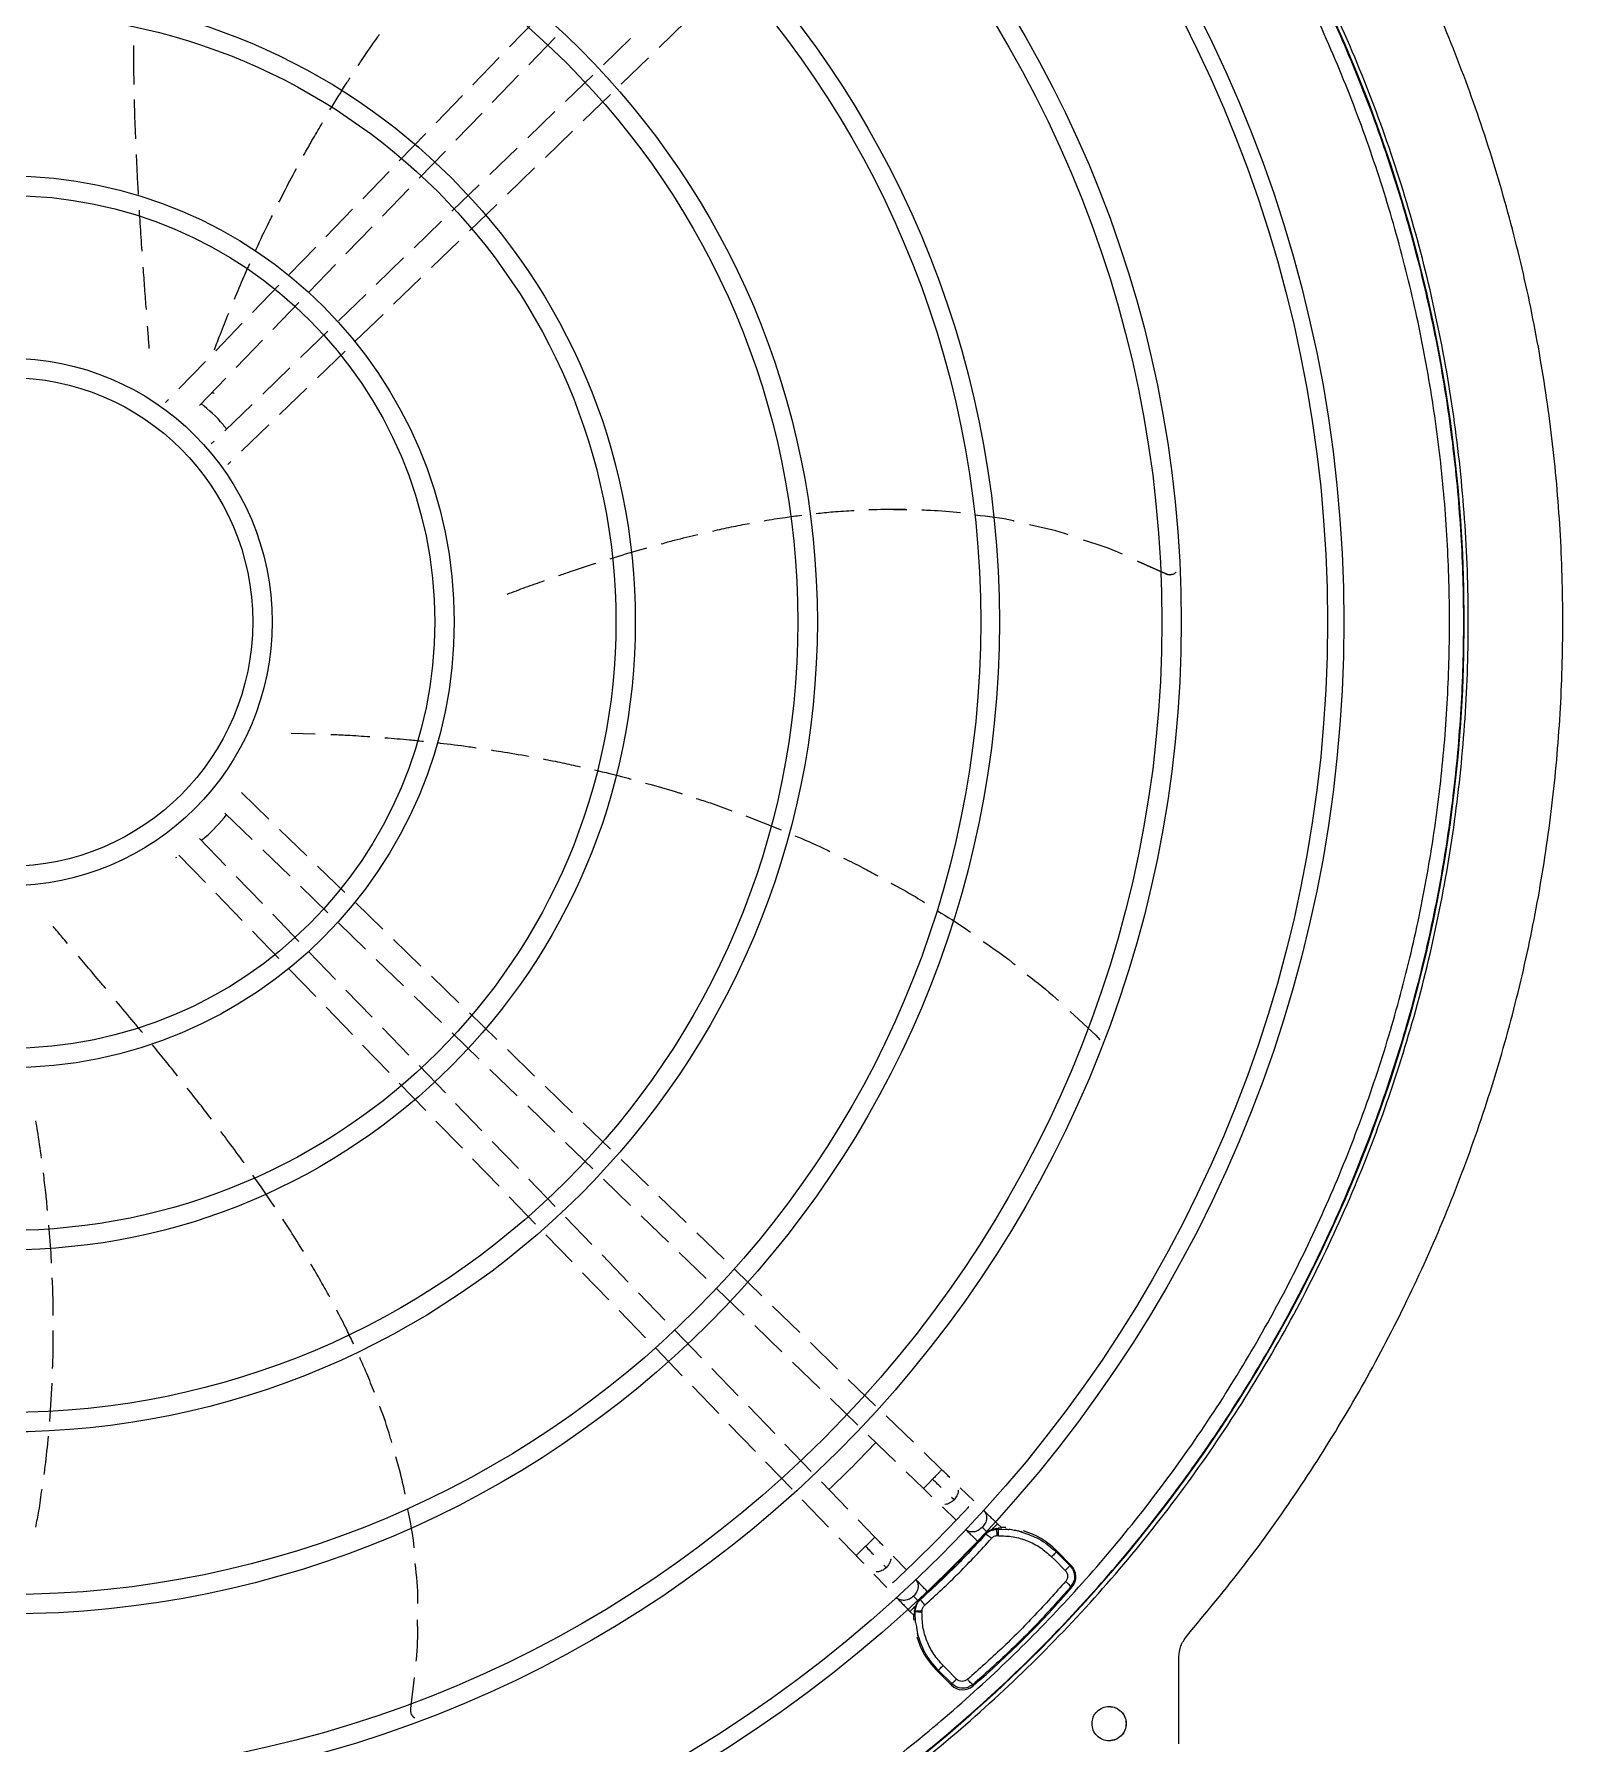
# Model space of a CAD drawing. Extents: x -24 to 296, y -58 to 147.
# Drawn here: x 57.15 to 68.59, y 28.69 to 41.48 of the extents above; entities that cross this region are included whole.
import ezdxf

# ---------------------------------------------------------------- set-up
doc = ezdxf.new("R2010")
doc.units = 0
doc.header["$MEASUREMENT"] = 0
doc.layers.get('0').update_dxf_attribs({"linetype": 'CONTINUOUS'})

msp = doc.modelspace()

# ---------------------------------------------------------------- linework, layer by layer
at = {"color": 7, "linetype": 'Continuous', "lineweight": 25}
for p, q in [((60.90254, 41.58905), (60.7056, 41.38537)), ((61.82497, 41.38064), (62.02808, 41.57703)), ((60.85107, 41.25263), (61.04847, 41.45679)), ((61.61226, 41.44879), (61.4095, 41.25275)), ((60.62896, 41.30611), (60.43166, 41.10206)), ((61.54088, 41.10596), (61.74537, 41.30368)), ((60.57749, 40.96968), (60.77453, 41.17347)), ((61.32933, 41.17523), (61.12585, 40.97848)), ((60.35402, 41.02176), (60.15701, 40.818)), ((61.25804, 40.83248), (61.46235, 41.03002)), ((60.3043, 40.68714), (60.50133, 40.89092)), ((61.04645, 40.90171), (60.84261, 40.70461)), ((60.07969, 40.73804), (59.88229, 40.53388)), ((60.97495, 40.55876), (61.17889, 40.75595)), ((60.03002, 40.40348), (60.22696, 40.60716)), ((60.76301, 40.62765), (60.55923, 40.43061)), ((59.80556, 40.45453), (59.6084, 40.25061)), ((60.69076, 40.28397), (60.89466, 40.48112)), ((59.75616, 40.12024), (59.95309, 40.32391)), ((60.48028, 40.35427), (60.2763, 40.15704)), ((59.5313, 40.17087), (59.33356, 39.96637)), ((60.40678, 40.00939), (60.611, 40.20685)), ((59.48241, 39.83712), (59.67938, 40.04083)), ((60.19779, 40.08113), (59.99348, 39.88358)), ((60.12403, 39.73599), (60.32777, 39.93299)), ((59.25672, 39.8869), (59.05943, 39.68286)), ((59.91457, 39.80728), (59.71027, 39.60974)), ((59.20913, 39.55448), (59.40562, 39.7577)), ((59.83945, 39.46083), (60.04451, 39.65911)), ((58.98195, 39.60273), (58.78463, 39.39865)), ((59.63142, 39.5335), (59.4268, 39.33566)), ((58.93521, 39.27119), (59.13183, 39.47454)), ((58.70756, 39.31894), (58.50883, 39.11341)), ((59.34842, 39.25987), (59.14372, 39.06195)), ((59.55527, 39.18605), (59.76086, 39.38484)), ((58.66084, 38.98743), (58.85844, 39.19179)), ((58.43163, 39.03357), (58.2336, 38.82876)), ((59.27116, 38.91134), (59.47657, 39.10996)), ((58.38758, 38.70482), (58.58443, 38.9084)), ((59.06452, 38.98536), (58.86128, 38.78885)), ((58.15609, 38.74859), (58.13437, 38.72613)), ((58.9868, 38.6364), (59.19164, 38.83446)), ((58.78114, 38.71136), (58.57736, 38.51432)), ((58.70192, 38.36094), (58.90645, 38.5587)), ((58.49806, 38.43765), (58.47602, 38.41634)), ((58.59904, 38.26147), (58.62202, 38.28368)), ((63.58013, 37.92455), (63.67983, 37.92378)), ((65.61172, 37.44609), (65.40469, 37.53954)), ((65.40474, 37.53865), (65.61119, 37.44609)), ((65.61119, 37.44609), (65.61172, 37.44609)), ((65.64682, 37.43682), (65.64735, 37.43682)), ((59.07244, 36.25295), (59.07264, 36.25295)), ((59.07264, 36.25295), (59.25354, 36.24817)), ((58.90654, 35.61052), (58.70102, 35.80923)), ((58.57752, 35.65483), (58.78138, 35.45772)), ((62.47424, 35.63541), (62.73921, 35.53032)), ((58.58422, 35.26112), (58.38694, 35.46516)), ((59.19186, 35.33464), (58.98686, 35.53286)), ((58.21691, 35.31819), (58.21201, 35.3254)), ((58.233, 35.34117), (58.43157, 35.1358)), ((58.86135, 35.38039), (59.06503, 35.18345)), ((58.85801, 34.97796), (58.66085, 35.18187)), ((59.47602, 35.05988), (59.27111, 35.25801)), ((58.50886, 35.05587), (58.70697, 34.85097)), ((59.14368, 35.1074), (59.34777, 34.91007)), ((59.75975, 34.78554), (59.55593, 34.98262)), ((59.13201, 34.69458), (58.9353, 34.89803)), ((59.42732, 34.83315), (59.63065, 34.63655)), ((58.78472, 34.77056), (58.98217, 34.56636)), ((60.04449, 34.51023), (59.83931, 34.70862)), ((59.40625, 34.41095), (59.20854, 34.61543)), ((59.70987, 34.55995), (59.91417, 34.36241)), ((59.05899, 34.48691), (59.25708, 34.28204)), ((60.32765, 34.23643), (60.1231, 34.43422)), ((59.67952, 34.12833), (59.48323, 34.33134)), ((59.99314, 34.28605), (60.19761, 34.08835)), ((59.33434, 34.20213), (59.53156, 33.99817)), ((60.61102, 33.96245), (60.40685, 34.15985)), ((64.90042, 34.17144), (65.09227, 33.9941)), ((59.9531, 33.84538), (59.75637, 34.04885)), ((59.60807, 33.91904), (59.80551, 33.71483)), ((60.2765, 34.01207), (60.48032, 33.81499)), ((65.09227, 33.9941), (65.12259, 33.95901)), ((60.22694, 33.56218), (60.02986, 33.766)), ((60.89452, 33.68832), (60.69043, 33.88566)), ((59.88226, 33.63546), (60.0797, 33.43126)), ((60.55966, 33.73828), (60.76343, 33.54125)), ((61.17809, 33.41414), (60.97387, 33.6116)), ((60.50064, 33.27911), (60.30354, 33.48295)), ((60.8426, 33.4647), (61.04691, 33.26716)), ((60.15648, 33.35185), (60.35386, 33.14771)), ((61.46139, 33.14022), (61.25736, 33.33749)), ((60.77425, 32.99613), (60.57733, 33.19979)), ((61.12545, 33.19122), (61.32931, 32.9941)), ((60.43059, 33.06835), (60.62813, 32.86406)), ((61.74521, 32.86578), (61.54074, 33.06349)), ((61.04827, 32.71273), (60.8513, 32.91645)), ((61.40857, 32.91747), (61.61223, 32.72054)), ((60.70465, 32.78491), (60.90194, 32.58088)), ((62.02802, 32.59233), (61.8248, 32.78883)), ((61.32272, 32.42889), (61.12492, 32.63346)), ((61.69183, 32.64358), (61.89586, 32.4463)), ((60.97865, 32.50154), (61.17608, 32.29735)), ((62.31153, 32.3182), (62.10738, 32.51559)), ((61.97536, 32.36943), (62.17841, 32.1731)), ((61.5954, 32.14688), (61.39858, 32.35043)), ((62.5949, 32.04421), (62.39093, 32.24144)), ((61.25343, 32.21736), (61.45006, 32.014)), ((62.25764, 32.09649), (62.46201, 31.89888)), ((61.86957, 31.86332), (61.67199, 32.06766)), ((61.52692, 31.9345), (61.72377, 31.73092)), ((62.87853, 31.76996), (62.67433, 31.96741)), ((62.14284, 31.58069), (61.94631, 31.78395)), ((62.54111, 31.8224), (62.74446, 31.62577)), ((61.80046, 31.6516), (61.99865, 31.44663)), ((63.16127, 31.49658), (62.95715, 31.69395)), ((62.41747, 31.29667), (62.21956, 31.50135)), ((62.82405, 31.54883), (63.02813, 31.3515)), ((57.28321, 31.39058), (57.26507, 31.10514)), ((62.07512, 31.36754), (62.27159, 31.16434)), ((63.4446, 31.22263), (63.24108, 31.41941)), ((62.6902, 31.0146), (62.49323, 31.21831)), ((63.10693, 31.2753), (63.31097, 31.07801)), ((62.34832, 31.08498), (62.54629, 30.88025)), ((63.72781, 30.94879), (63.52351, 31.14633)), ((63.39052, 31.0011), (63.59367, 30.80467)), ((62.96397, 30.73145), (62.76719, 30.93497)), ((63.94011, 30.74352), (63.80726, 30.87197)), ((62.62238, 30.80155), (62.81984, 30.59733)), ((63.67309, 30.72788), (63.80323, 30.60204)), ((63.2381, 30.44795), (63.04045, 30.65236)), ((64.17975, 30.51109), (64.07868, 30.60923)), ((62.89629, 30.51827), (63.09301, 30.31481)), ((63.94451, 30.46513), (64.04687, 30.36574)), ((63.44016, 30.23897), (63.31444, 30.36899)), ((64.3889, 30.30841), (64.35721, 30.33905)), ((63.17006, 30.23512), (63.29864, 30.10214)), ((64.28049, 30.27652), (64.26757, 30.26418)), ((64.26757, 30.26418), (64.26795, 30.26011)), ((64.35167, 30.30499), (64.31741, 30.29768)), ((64.31849, 30.29165), (64.35217, 30.29954)), ((64.35167, 30.30499), (64.36089, 30.30568)), ((64.35217, 30.29954), (64.35167, 30.30499)), ((64.36144, 30.29984), (64.35217, 30.29954)), ((64.36329, 30.24964), (64.35385, 30.24934)), ((64.36089, 30.30568), (64.36144, 30.29984)), ((64.36144, 30.29984), (64.44173, 30.29695)), ((63.6757, 29.99458), (63.57714, 30.09696)), ((64.76197, 30.09185), (64.78206, 30.07176)), ((64.78206, 30.07176), (64.86375, 29.99015)), ((64.79779, 30.12719), (64.79705, 30.13903)), ((64.79705, 30.13903), (64.90864, 30.02744)), ((64.89804, 30.02701), (64.79779, 30.12719)), ((63.43235, 29.96353), (63.53035, 29.86173)), ((64.90864, 30.02744), (64.89804, 30.02701)), ((64.91476, 29.86711), (64.90382, 29.86658)), ((63.7019, 29.68382), (63.73262, 29.65205)), ((63.73544, 29.68024), (63.73615, 29.68947)), ((63.74154, 29.67993), (63.73544, 29.68024)), ((63.7435, 29.72378), (63.73615, 29.68947)), ((63.73615, 29.68947), (63.74184, 29.68922)), ((63.74184, 29.68922), (63.74154, 29.67993)), ((63.74442, 29.59964), (63.74154, 29.67993)), ((63.74184, 29.68922), (63.74871, 29.71842)), ((63.76468, 29.76071), (63.77703, 29.77363)), ((63.78127, 29.77344), (63.77703, 29.77363)), ((63.79216, 29.68765), (63.79185, 29.67821)), ((65.71363, 28.6935), (65.71363, 29.34311)), ((59.96931, 28.95708), (59.99498, 29.18943)), ((63.90183, 29.24381), (63.91419, 29.24359)), ((64.01342, 29.13222), (63.90183, 29.24381)), ((64.01436, 29.14334), (63.91419, 29.24359)), ((63.96975, 29.25944), (63.94965, 29.27953)), ((64.05135, 29.17775), (63.96975, 29.25944)), ((64.01342, 29.13222), (64.01436, 29.14334)), ((64.17375, 29.1261), (64.17481, 29.13757)), ((59.96878, 28.95708), (59.96931, 28.95708))]:
    msp.add_line(p, q, dxfattribs=at)
at = {"color": 8, "linetype": 'Continuous', "lineweight": 25}
for p, q in [((64.03176, 30.51795), (64.01277, 30.53638)), ((64.51971, 30.28347), (64.54544, 30.27344)), ((64.91941, 29.89413), (64.90382, 29.86658)), ((64.17481, 29.13757), (64.14582, 29.12116))]:
    msp.add_line(p, q, dxfattribs=at)
at = {"color": 8, "linetype": 'Continuous', "lineweight": 25, "flags": 128}
msp.add_lwpolyline([(63.87187, 30.6728), (63.84567, 30.64572), (63.82342, 30.62277), (63.80852, 30.60743), (63.80323, 30.60204), (63.80323, 30.60204)], dxfattribs=at)
for centre, radius in [((56.9509, 37.08527), 9.99706), ((56.9509, 37.08465), 9.87436), ((56.9509, 37.08527), 8.78089), ((56.9509, 37.08465), 8.63615), ((56.9509, 37.08465), 7.41998), ((56.95709, 37.08475), 7.27453), ((56.9509, 37.08465), 6.05846), ((56.9509, 37.08465), 5.9131), ((56.9509, 37.08465), 4.69694), ((56.9509, 37.08465), 4.55158), ((56.95709, 37.08465), 3.33542), ((56.95709, 37.08475), 3.18997), ((56.95709, 37.08465), 1.9739), ((56.95709, 37.08475), 1.82845)]:
    msp.add_circle(centre, radius)
at = {"color": 7, "linetype": 'Continuous', "lineweight": 25}
for centre, radius, start, end in [((56.95601, 37.08465), 10.89215, 277.952419, 82.047581), ((56.95275, 37.08268), 8.93423, 313.437539, 316.623841), ((56.95625, 37.0855), 9.76894, 313.118297, 316.88199), ((59.6987, 34.34213), 6.11841, 312.506864, 317.495239), ((59.69857, 34.34228), 6.87283, 310.627711, 319.372428)]:
    msp.add_arc(centre, radius, start, end, dxfattribs=at)
at = {"color": 8, "linetype": 'Continuous', "lineweight": 25}
for centre, radius, start, end in [((59.68733, 34.79244), 6.45294, 315.849598, 316.359274), ((52.38087, 41.57121), 15.83438, 313.946005, 314.301587), ((55.95627, 37.79016), 10.63091, 313.68259, 314.213901)]:
    msp.add_arc(centre, radius, start, end, dxfattribs=at)
at = {"color": 7, "linetype": 'Continuous', "lineweight": 25}
for centre, major_axis, ratio, start_param, end_param in [((64.37974, 29.72066), (-0.01094, 0.5912), 0.99873356, 6.19922493, 6.25533158), ((64.37974, 29.72066), (-0.01094, 0.5912), 0.99873356, 5.47991309, 5.97123283), ((64.82498, 29.94396), (0.11816, 0.00449), 0.99887071, 5.53666029, 7.03005136), ((64.3202, 29.66112), (0.5912, -0.01099), 0.99873837, 3.16909386, 3.23078), ((64.3202, 29.66112), (0.5912, -0.01099), 0.99873837, 3.44852138, 3.94495007), ((64.0969, 29.21588), (0.00447, 0.11816), 0.99886585, 2.39455207, 3.88794044)]:
    msp.add_ellipse(centre, major_axis=major_axis, ratio=ratio, start_param=start_param, end_param=end_param, dxfattribs=at)
for points, knots in [([(49.12561, 29.67323), (49.26814, 29.5275), (49.55529, 29.23391), (50.02014, 28.82273), (50.51272, 28.4322), (51.03399, 28.06741), (51.58201, 27.73023), (52.15474, 27.42362), (52.74954, 27.1501), (53.36303, 26.91205), (53.9922, 26.71121), (54.63372, 26.549), (55.28398, 26.42645), (55.93927, 26.34414), (56.59598, 26.30218), (57.25067, 26.30026), (57.89923, 26.33765), (58.53823, 26.41313), (59.16451, 26.52507), (59.77584, 26.67179), (60.36975, 26.85127), (60.94704, 27.06239), (61.51144, 27.30589), (62.06615, 27.58379), (62.611, 27.89745), (63.14281, 28.24666), (63.65879, 28.63109), (64.15553, 29.04975), (64.62969, 29.50117), (65.0778, 29.98307), (65.49715, 30.4933), (65.88518, 31.0293), (66.2396, 31.58809), (66.55849, 32.16644), (66.84043, 32.76104), (67.08441, 33.36857), (67.2896, 33.98495), (67.45587, 34.60654), (67.58356, 35.2298), (67.67341, 35.85204), (67.72638, 36.47021), (67.74381, 37.08465), (67.72638, 37.69909), (67.67341, 38.31725), (67.58356, 38.93949), (67.45588, 39.56275), (67.2896, 40.18435), (67.08441, 40.80073), (66.84043, 41.40825), (66.5585, 42.00285), (66.2396, 42.58121), (65.88518, 43.14), (65.49715, 43.67599), (65.07781, 44.18622), (64.6297, 44.66812), (64.15554, 45.11955), (63.6588, 45.53821), (63.14282, 45.92265), (62.61101, 46.27184), (62.06617, 46.58551), (61.51145, 46.86342), (60.94705, 47.10692), (60.36976, 47.31803), (59.77585, 47.49751), (59.16453, 47.64423), (58.53824, 47.75618), (57.89923, 47.83165), (57.25068, 47.86905), (56.596, 47.86713), (55.93929, 47.82517), (55.28399, 47.74286), (54.63373, 47.62031), (53.99221, 47.4581), (53.36305, 47.25726), (52.74956, 47.01922), (52.15475, 46.74569), (51.58202, 46.43908), (51.034, 46.1019), (50.51273, 45.73712), (50.02015, 45.34658), (49.55529, 44.93541), (49.26814, 44.64181), (49.12561, 44.49608)], [0, 0, 0, 0, 0.01189592, 0.02396584, 0.03619649, 0.04857359, 0.06108194, 0.07373471, 0.0864717, 0.09927432, 0.11212355, 0.12500004, 0.13787625, 0.15072533, 0.16352795, 0.17626509, 0.18891813, 0.20142621, 0.21380317, 0.22603385, 0.23810393, 0.25000004, 0.2618959, 0.27396585, 0.28619652, 0.29857361, 0.31108196, 0.32373474, 0.33647171, 0.34927432, 0.36212355, 0.37500004, 0.38787624, 0.40072531, 0.41352793, 0.42626506, 0.4389181, 0.45142619, 0.46380314, 0.47603381, 0.48810388, 0.50000001, 0.51189586, 0.52396581, 0.53619649, 0.54857357, 0.56108191, 0.57373469, 0.58647168, 0.59927428, 0.6121235, 0.62499999, 0.63787621, 0.65072529, 0.66352791, 0.67626502, 0.68891805, 0.70142614, 0.71380312, 0.72603376, 0.73810387, 0.74999998, 0.76189582, 0.77396578, 0.78619645, 0.79857355, 0.81108188, 0.82373468, 0.83647168, 0.84927427, 0.86212351, 0.87499998, 0.88787621, 0.90072531, 0.91352792, 0.92626504, 0.93891808, 0.95142617, 0.96380314, 0.97603381, 0.98810396, 1, 1, 1, 1]), ([(58.43459, 26.29726), (58.64902, 26.33043), (59.07787, 26.39676), (59.71216, 26.54477), (60.33698, 26.72766), (60.94963, 26.94829), (61.54804, 27.20492), (62.13004, 27.49689), (62.69356, 27.8231), (63.23658, 28.18239), (63.75717, 28.57348), (64.25347, 28.99497), (64.72371, 29.44536), (65.1662, 29.92303), (65.57936, 30.42629), (65.96172, 30.95332), (66.31191, 31.50226), (66.62869, 32.07114), (66.91091, 32.65793), (67.15758, 33.26052), (67.36781, 33.87678), (67.54085, 34.50449), (67.67608, 35.14143), (67.77302, 35.7853), (67.83133, 36.43381), (67.85078, 37.08465), (67.83132, 37.73549), (67.77302, 38.384), (67.67608, 39.02787), (67.54085, 39.6648), (67.36781, 40.29252), (67.15759, 40.90878), (66.91092, 41.51137), (66.62869, 42.09816), (66.31192, 42.66704), (65.96173, 43.21598), (65.57937, 43.74301), (65.1662, 44.24627), (64.72372, 44.72394), (64.25348, 45.17433), (63.75718, 45.59582), (63.23659, 45.98691), (62.69357, 46.3462), (62.13005, 46.67241), (61.54805, 46.96439), (60.94964, 47.22102), (60.33699, 47.44164), (59.71217, 47.62453), (59.07788, 47.77254), (58.64903, 47.83888), (58.4346, 47.87205)], [0, 0, 0, 0, 0.02083334, 0.04166665, 0.06250003, 0.08333335, 0.10416665, 0.125, 0.1458333, 0.16666668, 0.18749997, 0.20833336, 0.22916668, 0.25000001, 0.27083332, 0.29166664, 0.31250001, 0.33333334, 0.35416664, 0.37499996, 0.39583334, 0.41666666, 0.43749998, 0.4583333, 0.47916665, 0.5, 0.5208333, 0.54166664, 0.5625, 0.58333332, 0.60416664, 0.62499998, 0.64583333, 0.66666665, 0.68749999, 0.70833331, 0.72916664, 0.74999997, 0.77083333, 0.79166666, 0.81249999, 0.83333331, 0.85416669, 0.875, 0.89583335, 0.91666666, 0.9375, 0.95833334, 0.97916668, 1, 1, 1, 1]), ([(58.6898, 26.29725), (58.94266, 26.3433), (59.44838, 26.43539), (60.19221, 26.64089), (60.92055, 26.8945), (61.62897, 27.19985), (62.31416, 27.5541), (62.97266, 27.95585), (63.6012, 28.40299), (64.19666, 28.89335), (64.75607, 29.42445), (65.27665, 29.99367), (65.75581, 30.59817), (66.19117, 31.23494), (66.58055, 31.90082), (66.92202, 32.59249), (67.21388, 33.30652), (67.45469, 34.03934), (67.64324, 34.78731), (67.77858, 35.54672), (67.86007, 36.31377), (67.88727, 37.08466), (67.86006, 37.85556), (67.77858, 38.62261), (67.64323, 39.38201), (67.45468, 40.12999), (67.21388, 40.86281), (66.92201, 41.57683), (66.58054, 42.2685), (66.19115, 42.93438), (65.7558, 43.57116), (65.27664, 44.17565), (64.75606, 44.74487), (64.19665, 45.27598), (63.60119, 45.76632), (62.97264, 46.21347), (62.31414, 46.61522), (61.62895, 46.96947), (60.92053, 47.27481), (60.19219, 47.52842), (59.44836, 47.73393), (58.94264, 47.82601), (58.68978, 47.87206)], [0, 0, 0, 0, 0.02500002, 0.05000002, 0.07500002, 0.10000003, 0.12499999, 0.15000004, 0.17499999, 0.20000003, 0.22500003, 0.25, 0.27500001, 0.30000002, 0.325, 0.35000002, 0.375, 0.4, 0.42500002, 0.45000001, 0.47500003, 0.50000003, 0.52499999, 0.55000001, 0.57500001, 0.6, 0.62500003, 0.65, 0.67500002, 0.70000003, 0.72500002, 0.75000002, 0.77499999, 0.80000001, 0.825, 0.85000003, 0.87500003, 0.89999998, 0.92500001, 0.95, 0.975, 1, 1, 1, 1]), ([(65.77077, 29.49715), (65.91754, 29.67376), (66.21107, 30.02697), (66.61064, 30.58866), (66.97858, 31.17119), (67.31079, 31.77496), (67.60685, 32.3972), (67.86554, 33.0359), (68.08599, 33.68878), (68.26741, 34.35357), (68.40919, 35.02792), (68.51081, 35.70948), (68.57193, 36.39586), (68.59233, 37.08465), (68.57193, 37.77345), (68.51081, 38.45983), (68.40919, 39.14139), (68.26741, 39.81574), (68.08599, 40.48053), (67.86554, 41.13341), (67.60685, 41.77211), (67.31079, 42.39435), (66.97858, 42.99812), (66.61064, 43.58065), (66.21107, 44.14233), (65.91754, 44.49555), (65.77077, 44.67216)], [0, 0, 0, 0, 0.04166672, 0.08333338, 0.12500007, 0.16666672, 0.20833335, 0.25000008, 0.29166671, 0.33333336, 0.37500001, 0.41666672, 0.45833338, 0.50000004, 0.54166669, 0.58333335, 0.62499999, 0.66666668, 0.70833333, 0.74999999, 0.79166669, 0.83333335, 0.87499997, 0.91666669, 0.95833332, 1, 1, 1, 1]), ([(59.575, 41.2464), (59.58297, 41.25859), (59.63017, 41.33077), (59.68358, 41.40902), (59.73068, 41.47375), (59.73539, 41.48021)], [0, 0, 0, 0, 0.15458064, 0.9155957, 1, 1, 1, 1]), ([(57.89375, 41.39609), (57.89374, 41.39599), (57.89301, 41.33195), (57.89394, 41.23496), (57.8958, 41.13811), (57.89644, 41.10517)], [0, 0, 0, 0, 0.00104442, 0.66025061, 1, 1, 1, 1]), ([(59.36375, 40.91388), (59.40498, 40.98164), (59.45388, 41.06198), (59.50617, 41.14144), (59.51435, 41.15388)], [0, 0, 0, 0, 0.84343876, 1, 1, 1, 1]), ([(57.89861, 40.99112), (57.89987, 40.94394), (57.90246, 40.84598), (57.90648, 40.74808), (57.90856, 40.69732)], [0, 0, 0, 0, 0.48157207, 1, 1, 1, 1]), ([(59.16658, 40.57254), (59.19016, 40.61546), (59.23525, 40.69756), (59.28464, 40.78046), (59.30822, 40.82003)], [0, 0, 0, 0, 0.52277898, 1, 1, 1, 1]), ([(57.91359, 40.58081), (57.91583, 40.53223), (57.92042, 40.4326), (57.92622, 40.33304), (57.92919, 40.28201)], [0, 0, 0, 0, 0.48754648, 1, 1, 1, 1]), ([(58.98202, 40.22333), (58.99346, 40.24641), (59.03445, 40.32919), (59.0803, 40.41437), (59.11335, 40.4758)], [0, 0, 0, 0, 0.27889732, 1, 1, 1, 1]), ([(57.93617, 40.1637), (57.93817, 40.13107), (57.9444, 40.02933), (57.95138, 39.92762), (57.95611, 39.85853)], [0, 0, 0, 0, 0.32073884, 1, 1, 1, 1]), ([(58.80937, 39.86577), (58.8113, 39.87009), (58.84198, 39.93864), (58.8827, 40.02479), (58.92452, 40.10825), (58.93259, 40.12434)], [0, 0, 0, 0, 0.0515203, 0.81709371, 1, 1, 1, 1]), ([(57.96467, 39.73706), (57.96654, 39.71051), (57.97215, 39.63107), (57.9799, 39.52629), (57.98576, 39.44804), (57.98765, 39.42269)], [0, 0, 0, 0, 0.25338042, 0.75820199, 1, 1, 1, 1]), ([(58.64924, 39.4988), (58.67272, 39.55543), (58.7088, 39.64245), (58.74971, 39.73292), (58.764, 39.76451)], [0, 0, 0, 0, 0.65078455, 1, 1, 1, 1]), ([(58.49971, 39.12054), (58.51421, 39.15953), (58.54735, 39.24864), (58.58497, 39.34152), (58.60612, 39.39377)], [0, 0, 0, 0, 0.43754448, 1, 1, 1, 1]), ([(57.99716, 39.2962), (57.99871, 39.27558), (58.00291, 39.21986), (58.00713, 39.16418), (58.00978, 39.1291)], [0, 0, 0, 0, 0.37004927, 1, 1, 1, 1]), ([(58.49654, 38.79398), (58.49576, 38.79444), (58.49364, 38.7957), (58.48846, 38.79747), (58.48295, 38.79875), (58.47867, 38.79826), (58.47785, 38.79817)], [0, 0, 0, 0, 0.15949577, 0.43227039, 0.89123346, 1, 1, 1, 1]), ([(58.59096, 38.52748), (58.58215, 38.5387), (58.52654, 38.60948), (58.45792, 38.66833), (58.40018, 38.71785)], [0, 0, 0, 0, 0.15857925, 1, 1, 1, 1]), ([(62.89224, 37.88072), (62.85082, 37.87557), (62.75673, 37.86388), (62.66326, 37.84798), (62.61094, 37.83908)], [0, 0, 0, 0, 0.44029486, 1, 1, 1, 1]), ([(63.28381, 37.91587), (63.23138, 37.9132), (63.13693, 37.9084), (63.04292, 37.89811), (63.00109, 37.89353)], [0, 0, 0, 0, 0.55514403, 1, 1, 1, 1]), ([(63.67978, 37.92416), (63.66423, 37.92475), (63.56913, 37.92834), (63.47386, 37.92517), (63.39418, 37.92252)], [0, 0, 0, 0, 0.16353052, 1, 1, 1, 1]), ([(64.07906, 37.9), (64.00587, 37.90738), (63.91014, 37.91703), (63.81387, 37.91974), (63.79121, 37.92038)], [0, 0, 0, 0, 0.76457621, 1, 1, 1, 1]), ([(64.48208, 37.83847), (64.48018, 37.83894), (64.38534, 37.86241), (64.28763, 37.87293), (64.19187, 37.88324)], [0, 0, 0, 0, 0.02001675, 1, 1, 1, 1]), ([(62.11622, 37.73745), (62.05703, 37.72325), (61.96464, 37.70108), (61.8731, 37.67573), (61.8402, 37.66662)], [0, 0, 0, 0, 0.6406631, 1, 1, 1, 1]), ([(62.50243, 37.81956), (62.45568, 37.81094), (62.36279, 37.7938), (62.27071, 37.77281), (62.22497, 37.76239)], [0, 0, 0, 0, 0.50332845, 1, 1, 1, 1]), ([(64.88645, 37.736), (64.87723, 37.73924), (64.78288, 37.77245), (64.68428, 37.79248), (64.59532, 37.81055)], [0, 0, 0, 0, 0.09773289, 1, 1, 1, 1]), ([(61.73198, 37.63713), (61.66118, 37.61676), (61.56914, 37.59029), (61.47785, 37.56142), (61.4568, 37.55476)], [0, 0, 0, 0, 0.76934196, 1, 1, 1, 1]), ([(65.29155, 37.5906), (65.27602, 37.59775), (65.18268, 37.64074), (65.0838, 37.67095), (65.00137, 37.69614)], [0, 0, 0, 0, 0.1663641, 1, 1, 1, 1]), ([(61.3488, 37.52084), (61.34623, 37.52003), (61.28267, 37.50008), (61.19048, 37.46934), (61.10122, 37.43842), (61.07236, 37.42842)], [0, 0, 0, 0, 0.02765901, 0.6855714, 1, 1, 1, 1]), ([(60.96541, 37.3915), (60.91838, 37.37484), (60.82537, 37.34188), (60.73285, 37.30759), (60.6871, 37.29063)], [0, 0, 0, 0, 0.50556187, 1, 1, 1, 1]), ([(65.63738, 37.43759), (65.63722, 37.43758), (65.62798, 37.4372), (65.61952, 37.44168), (65.61119, 37.44609)], [0, 0, 0, 0, 0.01676163, 1, 1, 1, 1]), ([(65.69252, 37.45655), (65.68986, 37.45381), (65.68145, 37.44514), (65.66207, 37.43709), (65.63603, 37.43585), (65.62013, 37.44255), (65.61172, 37.44609)], [0, 0, 0, 0, 0.13036355, 0.41167111, 0.68901902, 1, 1, 1, 1]), ([(59.3691, 36.24344), (59.41027, 36.24179), (59.50538, 36.23798), (59.60544, 36.23107), (59.66219, 36.22715)], [0, 0, 0, 0, 0.43287459, 1, 1, 1, 1]), ([(59.77512, 36.21878), (59.836, 36.21407), (59.92981, 36.20681), (60.02836, 36.196), (60.06297, 36.1922)], [0, 0, 0, 0, 0.64892692, 1, 1, 1, 1]), ([(60.17456, 36.18037), (60.17878, 36.17993), (60.25304, 36.17208), (60.34751, 36.1601), (60.44026, 36.14614), (60.45845, 36.1434)], [0, 0, 0, 0, 0.04619717, 0.81291294, 1, 1, 1, 1]), ([(60.56841, 36.12702), (60.59339, 36.12338), (60.68504, 36.11003), (60.78048, 36.09278), (60.84991, 36.08024)], [0, 0, 0, 0, 0.27254447, 1, 1, 1, 1]), ([(60.9572, 36.05977), (61.005, 36.05071), (61.09658, 36.03335), (61.19024, 36.01215), (61.23502, 36.00201)], [0, 0, 0, 0, 0.52187415, 1, 1, 1, 1]), ([(61.3426, 35.97798), (61.41958, 35.95979), (61.51113, 35.93815), (61.60289, 35.91298), (61.61749, 35.90897)], [0, 0, 0, 0, 0.84086718, 1, 1, 1, 1]), ([(61.72424, 35.87991), (61.73805, 35.87617), (61.82106, 35.85367), (61.91231, 35.82696), (61.98896, 35.80198), (61.9971, 35.79933)], [0, 0, 0, 0, 0.15146226, 0.90989289, 1, 1, 1, 1]), ([(62.10189, 35.76531), (62.13778, 35.7539), (62.22779, 35.72526), (62.31643, 35.69266), (62.36973, 35.67306)], [0, 0, 0, 0, 0.39868758, 1, 1, 1, 1]), ([(58.40085, 35.45077), (58.41044, 35.45832), (58.48112, 35.51402), (58.53987, 35.58274), (58.59066, 35.64213)], [0, 0, 0, 0, 0.13564383, 1, 1, 1, 1]), ([(62.84139, 35.48598), (62.91081, 35.45667), (62.99907, 35.41941), (63.08471, 35.37692), (63.103, 35.36785)], [0, 0, 0, 0, 0.78644981, 1, 1, 1, 1]), ([(63.20425, 35.31817), (63.25343, 35.29489), (63.34065, 35.25362), (63.42431, 35.20596), (63.4608, 35.18517)], [0, 0, 0, 0, 0.56385914, 1, 1, 1, 1]), ([(63.55989, 35.13015), (63.6224, 35.0972), (63.70816, 35.05199), (63.78929, 34.99946), (63.81129, 34.98522)], [0, 0, 0, 0, 0.72879103, 1, 1, 1, 1]), ([(63.90769, 34.92391), (63.97997, 34.88049), (64.06452, 34.8297), (64.14384, 34.77177), (64.15536, 34.76336)], [0, 0, 0, 0, 0.854826, 1, 1, 1, 1]), ([(57.40066, 34.68039), (57.38752, 34.69587), (57.35161, 34.73819), (57.31571, 34.78047), (57.29294, 34.80729)], [0, 0, 0, 0, 0.36580278, 1, 1, 1, 1]), ([(64.24911, 34.69551), (64.32324, 34.64484), (64.40516, 34.58886), (64.48132, 34.5261), (64.48856, 34.52014)], [0, 0, 0, 0, 0.9049803, 1, 1, 1, 1]), ([(57.6862, 34.3426), (57.66927, 34.36276), (57.61823, 34.42352), (57.55016, 34.50402), (57.49901, 34.56437), (57.48217, 34.58425)], [0, 0, 0, 0, 0.24980516, 0.75291187, 1, 1, 1, 1]), ([(64.57931, 34.44577), (64.65245, 34.38909), (64.73239, 34.32713), (64.80601, 34.25873), (64.81227, 34.25291)], [0, 0, 0, 0, 0.91495243, 1, 1, 1, 1]), ([(57.96124, 34.01264), (57.9402, 34.03816), (57.87509, 34.11716), (57.80939, 34.19569), (57.76492, 34.24886)], [0, 0, 0, 0, 0.32305188, 1, 1, 1, 1]), ([(58.22436, 33.68869), (58.19384, 33.72688), (58.13154, 33.80485), (58.06831, 33.88205), (58.03605, 33.92144)], [0, 0, 0, 0, 0.48985766, 1, 1, 1, 1]), ([(58.47804, 33.36491), (58.44899, 33.40276), (58.38899, 33.48092), (58.32787, 33.55821), (58.29634, 33.59807)], [0, 0, 0, 0, 0.48416948, 1, 1, 1, 1]), ([(57.16095, 33.35428), (57.16532, 33.3289), (57.18093, 33.23822), (57.19401, 33.14275), (57.20343, 33.074)], [0, 0, 0, 0, 0.27992058, 1, 1, 1, 1]), ([(58.72047, 33.03929), (58.71992, 33.04006), (58.68232, 33.09295), (58.62454, 33.17112), (58.56649, 33.24787), (58.547, 33.27364)], [0, 0, 0, 0, 0.00977442, 0.66748489, 1, 1, 1, 1]), ([(57.21746, 32.96396), (57.22371, 32.91525), (57.23554, 32.82292), (57.24435, 32.72741), (57.24851, 32.6823)], [0, 0, 0, 0, 0.5276329, 1, 1, 1, 1]), ([(58.95008, 32.71002), (58.90961, 32.76989), (58.8558, 32.84952), (58.79993, 32.92769), (58.78607, 32.94708)], [0, 0, 0, 0, 0.75189874, 1, 1, 1, 1]), ([(59.16456, 32.37537), (59.13343, 32.42616), (59.08359, 32.50748), (59.03098, 32.58701), (59.01124, 32.61687)], [0, 0, 0, 0, 0.62458899, 1, 1, 1, 1]), ([(57.25899, 32.5725), (57.26554, 32.49316), (57.27332, 32.39903), (57.27777, 32.3036), (57.27847, 32.28862)], [0, 0, 0, 0, 0.8430023, 1, 1, 1, 1]), ([(59.36222, 32.03341), (59.34016, 32.0741), (59.29495, 32.15751), (59.2463, 32.23896), (59.22138, 32.28068)], [0, 0, 0, 0, 0.48783985, 1, 1, 1, 1]), ([(57.28378, 32.17915), (57.28452, 32.16438), (57.28881, 32.07802), (57.29162, 31.9834), (57.29157, 31.90365), (57.29156, 31.89597)], [0, 0, 0, 0, 0.15715941, 0.91876163, 1, 1, 1, 1]), ([(59.54012, 31.68357), (59.52325, 31.7196), (59.48318, 31.80517), (59.4393, 31.88885), (59.4139, 31.9373)], [0, 0, 0, 0, 0.42108076, 1, 1, 1, 1]), ([(57.29159, 31.78476), (57.29183, 31.74657), (57.29243, 31.65191), (57.28881, 31.55731), (57.28665, 31.50086)], [0, 0, 0, 0, 0.40333981, 1, 1, 1, 1]), ([(59.69577, 31.31999), (59.67745, 31.36793), (59.64347, 31.45679), (59.60438, 31.54353), (59.58637, 31.58347)], [0, 0, 0, 0, 0.53950514, 1, 1, 1, 1]), ([(59.82628, 30.9462), (59.82234, 30.95998), (59.79629, 31.05131), (59.76592, 31.14223), (59.73604, 31.21789), (59.73582, 31.21845)], [0, 0, 0, 0, 0.14993325, 0.99363261, 1, 1, 1, 1]), ([(57.25455, 30.99488), (57.24809, 30.91933), (57.23991, 30.82366), (57.22593, 30.72885), (57.22299, 30.70891)], [0, 0, 0, 0, 0.78959581, 1, 1, 1, 1]), ([(59.92653, 30.56025), (59.91126, 30.63052), (59.89091, 30.7242), (59.86381, 30.81627), (59.85704, 30.83928)], [0, 0, 0, 0, 0.75002041, 1, 1, 1, 1]), ([(63.99995, 30.68561), (63.99925, 30.68629), (63.99031, 30.69495), (63.96984, 30.71476), (63.94999, 30.73396), (63.94007, 30.74356)], [0, 0, 0, 0, 0.04042727, 0.52004872, 1, 1, 1, 1]), ([(57.20724, 30.59884), (57.20021, 30.54408), (57.18791, 30.44834), (57.16844, 30.35401), (57.1601, 30.31364)], [0, 0, 0, 0, 0.57203343, 1, 1, 1, 1]), ([(63.80323, 30.60204), (63.81315, 30.59245), (63.83298, 30.57328), (63.85419, 30.55274), (63.86382, 30.54341), (63.86527, 30.542)], [0, 0, 0, 0, 0.45955348, 0.91864064, 1, 1, 1, 1]), ([(63.93554, 30.6112), (63.92388, 30.62248), (63.90306, 30.64264), (63.8814, 30.66358), (63.87187, 30.6728)], [0, 0, 0, 0, 0.55959472, 1, 1, 1, 1]), ([(59.99323, 30.15866), (59.99322, 30.15873), (59.98628, 30.25571), (59.96607, 30.35147), (59.94588, 30.44716)], [0, 0, 0, 0, 0.00072988, 1, 1, 1, 1]), ([(64.11557, 30.43658), (64.10976, 30.43076), (64.09955, 30.42055), (64.09082, 30.41206), (64.08706, 30.4084)], [0, 0, 0, 0, 0.56927563, 1, 1, 1, 1]), ([(64.14357, 30.46926), (64.14, 30.46497), (64.13166, 30.45495), (64.12143, 30.44326), (64.11557, 30.43658)], [0, 0, 0, 0, 0.42766619, 1, 1, 1, 1]), ([(64.35721, 30.33905), (64.34722, 30.34871), (64.32725, 30.36802), (64.29909, 30.39528), (64.27375, 30.41983), (64.26096, 30.43224), (64.25456, 30.43845)], [0, 0, 0, 0, 0.25017208, 0.50011475, 0.74998553, 1, 1, 1, 1]), ([(64.28049, 30.27652), (64.27228, 30.28447), (64.25761, 30.29867), (64.24768, 30.30831), (64.2433, 30.31255)], [0, 0, 0, 0, 0.55979484, 1, 1, 1, 1]), ([(64.38796, 30.30902), (64.38811, 30.30896), (64.38889, 30.30864), (64.38705, 30.3081), (64.38036, 30.30715), (64.36893, 30.30629), (64.36089, 30.30568)], [0, 0, 0, 0, 0.05444134, 0.26679283, 0.48473064, 1, 1, 1, 1]), ([(63.50116, 30.17583), (63.49947, 30.17758), (63.48986, 30.18754), (63.46899, 30.20914), (63.44977, 30.22903), (63.44016, 30.23897)], [0, 0, 0, 0, 0.09629337, 0.54799298, 1, 1, 1, 1]), ([(64.26795, 30.26011), (64.19048, 30.17537), (64.03554, 30.00589), (63.86603, 29.85092), (63.78127, 29.77344)], [0, 0, 0, 0, 0.50000174, 1, 1, 1, 1]), ([(63.81223, 29.73043), (63.89915, 29.80981), (64.07299, 29.96857), (64.23172, 30.14237), (64.31108, 30.22927)], [0, 0, 0, 0, 0.49999826, 1, 1, 1, 1]), ([(64.11742, 30.29723), (64.12339, 30.29144), (64.13532, 30.27986), (64.15866, 30.25725), (64.18459, 30.23214), (64.20317, 30.21417), (64.21246, 30.20519)], [0, 0, 0, 0, 0.25012281, 0.50000057, 0.74998294, 1, 1, 1, 1]), ([(64.21132, 30.20727), (64.21142, 30.20711), (64.21168, 30.20672), (64.21633, 30.21072), (64.22464, 30.21866), (64.23676, 30.231), (64.2514, 30.24645), (64.2622, 30.25828), (64.26758, 30.26418)], [0, 0, 0, 0, 0.11173622, 0.27354644, 0.4507769, 0.63775233, 0.81954481, 1, 1, 1, 1]), ([(64.31108, 30.22927), (64.30598, 30.23361), (64.29545, 30.24257), (64.28165, 30.25306), (64.27144, 30.25974), (64.26908, 30.25999), (64.26795, 30.26011)], [0, 0, 0, 0, 0.24189375, 0.50003536, 0.75816415, 1, 1, 1, 1]), ([(64.28049, 30.27652), (64.28601, 30.28069), (64.29779, 30.28958), (64.3106, 30.29487), (64.31741, 30.29768)], [0, 0, 0, 0, 0.46912734, 1, 1, 1, 1]), ([(64.35385, 30.24934), (64.34984, 30.24898), (64.34175, 30.24824), (64.33028, 30.24395), (64.31964, 30.23786), (64.31392, 30.23212), (64.31108, 30.22927)], [0, 0, 0, 0, 0.24780677, 0.49940517, 0.75117, 1, 1, 1, 1]), ([(64.35385, 30.24934), (64.35364, 30.25592), (64.35322, 30.26908), (64.35269, 30.2851), (64.3523, 30.2965), (64.35221, 30.29853), (64.35217, 30.29954)], [0, 0, 0, 0, 0.25000515, 0.50000345, 0.75000652, 1, 1, 1, 1]), ([(64.36144, 30.29984), (64.3615, 30.29883), (64.36161, 30.2968), (64.36205, 30.2854), (64.36262, 30.26938), (64.36306, 30.25622), (64.36329, 30.24964)], [0, 0, 0, 0, 0.25000525, 0.49999534, 0.74999478, 1, 1, 1, 1]), ([(64.36329, 30.24964), (64.4001, 30.24866), (64.47373, 30.2467), (64.58019, 30.21513), (64.67943, 30.16529), (64.73446, 30.11633), (64.76197, 30.09185)], [0, 0, 0, 0, 0.24999331, 0.49999248, 0.74999467, 1, 1, 1, 1]), ([(64.41624, 30.30126), (64.41657, 30.30098), (64.41722, 30.30043), (64.4249, 30.29922), (64.43374, 30.29804), (64.43996, 30.29719), (64.44173, 30.29695)], [0, 0, 0, 0, 0.28746918, 0.57419112, 0.87831567, 1, 1, 1, 1]), ([(64.51971, 30.28347), (64.5143, 30.28443), (64.50303, 30.28643), (64.48966, 30.28836), (64.47549, 30.29074), (64.46067, 30.29368), (64.448, 30.29587), (64.44173, 30.29695)], [0, 0, 0, 0, 0.22403676, 0.4664933, 0.48175145, 0.7432779, 1, 1, 1, 1]), ([(64.51971, 30.28347), (64.5247, 30.28242), (64.53468, 30.28031), (64.54294, 30.27873), (64.54417, 30.27891), (64.54467, 30.27899)], [0, 0, 0, 0, 0.37193442, 0.74511645, 1, 1, 1, 1]), ([(64.54544, 30.27344), (64.58695, 30.26), (64.68123, 30.22947), (64.75596, 30.16389), (64.79779, 30.12719)], [0, 0, 0, 0, 0.44028918, 1, 1, 1, 1]), ([(63.29864, 30.10214), (63.30822, 30.09223), (63.32736, 30.07243), (63.3469, 30.05219), (63.35534, 30.04346), (63.35581, 30.04297)], [0, 0, 0, 0, 0.48577429, 0.97107325, 1, 1, 1, 1]), ([(63.36962, 30.17055), (63.38135, 30.15841), (63.40231, 30.13674), (63.42236, 30.11598), (63.43118, 30.10685)], [0, 0, 0, 0, 0.56004536, 1, 1, 1, 1]), ([(64.79779, 30.12719), (64.79711, 30.12656), (64.79575, 30.12532), (64.78763, 30.11734), (64.77614, 30.10597), (64.76669, 30.09656), (64.76197, 30.09185)], [0, 0, 0, 0, 0.25000529, 0.50000003, 0.750004, 1, 1, 1, 1]), ([(60.02118, 29.74209), (60.02137, 29.75006), (60.02372, 29.84986), (60.01226, 29.94963), (60.00171, 30.04144)], [0, 0, 0, 0, 0.07987082, 1, 1, 1, 1]), ([(63.60524, 29.92624), (63.59855, 29.92039), (63.58686, 29.91015), (63.57682, 29.90179), (63.57253, 29.89822)], [0, 0, 0, 0, 0.57226523, 1, 1, 1, 1]), ([(63.63339, 29.95472), (63.62973, 29.95096), (63.62125, 29.94225), (63.61104, 29.93204), (63.60524, 29.92624)], [0, 0, 0, 0, 0.43208924, 1, 1, 1, 1]), ([(63.83582, 29.82852), (63.82685, 29.83779), (63.80893, 29.85633), (63.78393, 29.88222), (63.76145, 29.90553), (63.74996, 29.91745), (63.74422, 29.92341)], [0, 0, 0, 0, 0.25014044, 0.50015301, 0.74999641, 1, 1, 1, 1]), ([(64.86374, 29.99015), (64.86441, 29.98946), (64.86702, 29.98678), (64.87162, 29.98084), (64.87838, 29.96856), (64.88263, 29.95003), (64.87927, 29.92724), (64.87077, 29.91493), (64.86651, 29.90875)], [0, 0, 0, 0, 0.03219134, 0.12542244, 0.25076508, 0.49987172, 0.74928494, 1, 1, 1, 1]), ([(64.89804, 30.02701), (64.89754, 30.02621), (64.89654, 30.02461), (64.88889, 30.01616), (64.87776, 30.00442), (64.86842, 29.99491), (64.86375, 29.99015)], [0, 0, 0, 0, 0.25000323, 0.49999178, 0.74999887, 1, 1, 1, 1]), ([(64.89804, 30.02701), (64.90733, 30.01549), (64.92596, 29.99238), (64.93427, 29.94913), (64.932, 29.9143), (64.92201, 29.8983), (64.91941, 29.89413)], [0, 0, 0, 0, 0.30374926, 0.60898835, 0.89811812, 1, 1, 1, 1]), ([(63.72873, 29.79797), (63.73428, 29.7922), (63.74424, 29.78187), (63.75842, 29.76719), (63.76468, 29.76071)], [0, 0, 0, 0, 0.55832762, 1, 1, 1, 1]), ([(63.77703, 29.77363), (63.78291, 29.779), (63.79474, 29.78978), (63.81001, 29.80426), (63.82236, 29.81638), (63.83056, 29.82495), (63.83451, 29.82957), (63.83387, 29.82959), (63.83366, 29.8296)], [0, 0, 0, 0, 0.18091213, 0.36316203, 0.5452202, 0.72826249, 0.90957077, 1, 1, 1, 1]), ([(64.86651, 29.90875), (64.79017, 29.82309), (64.63695, 29.65117), (64.39078, 29.40502), (64.21863, 29.25155), (64.13276, 29.175)], [0, 0, 0, 0, 0.33231799, 0.66694553, 1, 1, 1, 1]), ([(64.90382, 29.86658), (64.82773, 29.7813), (64.6754, 29.6106), (64.43086, 29.36606), (64.26011, 29.21368), (64.17481, 29.13757)], [0, 0, 0, 0, 0.33313451, 0.66686549, 1, 1, 1, 1]), ([(64.90382, 29.86658), (64.90368, 29.8679), (64.9034, 29.87065), (64.89526, 29.88094), (64.88246, 29.89432), (64.8717, 29.90406), (64.86651, 29.90875)], [0, 0, 0, 0, 0.24107498, 0.49981908, 0.7586658, 1, 1, 1, 1]), ([(63.60239, 29.7869), (63.60861, 29.78045), (63.62103, 29.76755), (63.64561, 29.74208), (63.67291, 29.71381), (63.69226, 29.69379), (63.70194, 29.68378)], [0, 0, 0, 0, 0.25012618, 0.50004555, 0.74994553, 1, 1, 1, 1]), ([(63.73544, 29.68024), (63.73481, 29.67218), (63.73393, 29.66073), (63.73293, 29.65398), (63.73236, 29.65211), (63.73202, 29.65289), (63.73195, 29.65306)], [0, 0, 0, 0, 0.51288806, 0.7297074, 0.94127034, 1, 1, 1, 1]), ([(63.79185, 29.67821), (63.78527, 29.67843), (63.7721, 29.67887), (63.75606, 29.67941), (63.74462, 29.6798), (63.74257, 29.67988), (63.74154, 29.67993)], [0, 0, 0, 0, 0.24999916, 0.4999941, 0.75000687, 1, 1, 1, 1]), ([(63.74184, 29.68922), (63.74287, 29.68919), (63.74492, 29.68913), (63.75636, 29.68878), (63.77241, 29.68827), (63.78558, 29.68786), (63.79216, 29.68765)], [0, 0, 0, 0, 0.25000933, 0.50000468, 0.75001273, 1, 1, 1, 1]), ([(63.7435, 29.72378), (63.74632, 29.73059), (63.75162, 29.74341), (63.76051, 29.75519), (63.76468, 29.76071)], [0, 0, 0, 0, 0.53088575, 1, 1, 1, 1]), ([(63.78127, 29.77344), (63.7814, 29.77231), (63.78169, 29.76998), (63.78841, 29.75981), (63.79893, 29.74605), (63.80789, 29.73552), (63.81223, 29.73043)], [0, 0, 0, 0, 0.24185407, 0.49998639, 0.75812741, 1, 1, 1, 1]), ([(63.94965, 29.27953), (63.92517, 29.30704), (63.87621, 29.36207), (63.82636, 29.4613), (63.79479, 29.56777), (63.79283, 29.6414), (63.79185, 29.67821)], [0, 0, 0, 0, 0.2500021, 0.49999957, 0.75000041, 1, 1, 1, 1]), ([(63.79216, 29.68765), (63.79252, 29.69166), (63.79326, 29.69975), (63.79755, 29.71123), (63.80365, 29.72186), (63.80938, 29.72758), (63.81223, 29.73043)], [0, 0, 0, 0, 0.24784927, 0.4994389, 0.75119496, 1, 1, 1, 1]), ([(60.00861, 29.31281), (60.01034, 29.32764), (60.02229, 29.42969), (60.0204, 29.53303), (60.01878, 29.62136)], [0, 0, 0, 0, 0.14537869, 1, 1, 1, 1]), ([(63.74442, 29.59964), (63.74372, 29.6048), (63.74243, 29.6143), (63.741, 29.62372), (63.74036, 29.62459), (63.74003, 29.62504)], [0, 0, 0, 0, 0.36681539, 0.67605272, 1, 1, 1, 1]), ([(63.74443, 29.59964), (63.74552, 29.59338), (63.74772, 29.58073), (63.75067, 29.56591), (63.75205, 29.55763), (63.75264, 29.55409), (63.7537, 29.54748), (63.75544, 29.5356), (63.75695, 29.52708), (63.75791, 29.52167)], [0, 0, 0, 0, 0.25661028, 0.51806095, 0.53325305, 0.55987764, 0.6474537, 0.77620281, 1, 1, 1, 1]), ([(63.91419, 29.24359), (63.8778, 29.28559), (63.80668, 29.36767), (63.77391, 29.47114), (63.75791, 29.52167)], [0, 0, 0, 0, 0.51171563, 1, 1, 1, 1]), ([(63.76229, 29.49661), (63.76236, 29.4974), (63.76251, 29.49899), (63.76074, 29.50811), (63.75885, 29.51712), (63.75791, 29.52167)], [0, 0, 0, 0, 0.33193936, 0.66326982, 1, 1, 1, 1]), ([(65.71363, 29.34311), (65.71624, 29.37135), (65.72146, 29.42783), (65.75434, 29.47404), (65.77077, 29.49715)], [0, 0, 0, 0, 0.49999891, 1, 1, 1, 1]), ([(63.9142, 29.24359), (63.91483, 29.24428), (63.91611, 29.24567), (63.92412, 29.25383), (63.93553, 29.26535), (63.94494, 29.2748), (63.94965, 29.27953)], [0, 0, 0, 0, 0.25000204, 0.49999766, 0.75003259, 1, 1, 1, 1]), ([(64.01436, 29.14334), (64.01518, 29.14385), (64.01681, 29.14488), (64.0253, 29.15257), (64.03707, 29.16372), (64.04659, 29.17308), (64.05135, 29.17775)], [0, 0, 0, 0, 0.24999913, 0.50000179, 0.74999083, 1, 1, 1, 1]), ([(64.13276, 29.175), (64.12659, 29.17074), (64.11427, 29.16224), (64.09145, 29.15887), (64.07026, 29.16374), (64.0574, 29.17189), (64.05205, 29.17708), (64.05135, 29.17775)], [0, 0, 0, 0, 0.25092605, 0.50051545, 0.74980489, 0.96748966, 1, 1, 1, 1]), ([(64.17481, 29.13757), (64.1735, 29.13772), (64.17078, 29.13803), (64.16053, 29.14623), (64.14717, 29.15905), (64.13745, 29.16981), (64.13276, 29.175)], [0, 0, 0, 0, 0.24124631, 0.50005604, 0.75884618, 1, 1, 1, 1]), ([(64.14582, 29.12116), (64.14211, 29.11886), (64.12655, 29.10923), (64.09223, 29.10715), (64.049, 29.1154), (64.02589, 29.13404), (64.01436, 29.14334)], [0, 0, 0, 0, 0.09153636, 0.38398445, 0.69274822, 1, 1, 1, 1]), ([(59.99822, 28.88644), (59.9967, 28.88722), (59.98783, 28.89178), (59.97587, 28.90649), (59.96653, 28.93073), (59.968, 28.94797), (59.96878, 28.95708)], [0, 0, 0, 0, 0.06312289, 0.36614603, 0.66494162, 1, 1, 1, 1]), ([(59.99854, 28.88656), (59.99707, 28.88732), (59.98827, 28.89186), (59.97638, 28.90653), (59.96706, 28.93076), (59.96853, 28.94798), (59.96931, 28.95708)], [0, 0, 0, 0, 0.06106089, 0.36475521, 0.66423441, 1, 1, 1, 1]), ([(65.06385, 28.84436), (65.06578, 28.86112), (65.06963, 28.89466), (65.09926, 28.93731), (65.14161, 28.96581), (65.19198, 28.97582), (65.24235, 28.96581), (65.28469, 28.93731), (65.31433, 28.89466), (65.31818, 28.86112), (65.3201, 28.84436)], [0, 0, 0, 0, 0.12499913, 0.24999634, 0.37500168, 0.50000081, 0.62499994, 0.7500004, 0.87500087, 1, 1, 1, 1]), ([(65.1912, 28.97248), (65.20799, 28.97055), (65.24156, 28.9667), (65.28391, 28.93707), (65.31354, 28.89472), (65.3174, 28.86114), (65.31932, 28.84436)], [0, 0, 0, 0, 0.24999867, 0.5, 0.75000133, 1, 1, 1, 1]), ([(65.3201, 28.84436), (65.31818, 28.82759), (65.31433, 28.79405), (65.2847, 28.7514), (65.24234, 28.7229), (65.19198, 28.71289), (65.14161, 28.7229), (65.09926, 28.7514), (65.06963, 28.79405), (65.06578, 28.82759), (65.06385, 28.84436)], [0, 0, 0, 0, 0.12500398, 0.25000353, 0.37499983, 0.49999919, 0.62499856, 0.74999973, 0.87499602, 1, 1, 1, 1]), ([(65.31932, 28.84436), (65.3174, 28.82757), (65.31354, 28.79399), (65.28391, 28.75164), (65.24156, 28.72201), (65.20799, 28.71816), (65.1912, 28.71623)], [0, 0, 0, 0, 0.25000835, 0.50000787, 0.75000087, 1, 1, 1, 1])]:
    msp.add_open_spline(points, degree=3, knots=knots, dxfattribs=at)
at = {"color": 8, "linetype": 'Continuous', "lineweight": 25}
for points, knots in [([(63.94004, 30.74354), (63.93905, 30.74248), (63.93705, 30.74035), (63.92132, 30.724), (63.89875, 30.70062), (63.88083, 30.68207), (63.87187, 30.6728)], [0, 0, 0, 0, 0.24927352, 0.49951688, 0.74976125, 1, 1, 1, 1]), ([(64.06257, 30.59115), (64.0629, 30.58884), (64.06483, 30.57553), (64.05538, 30.54803), (64.03964, 30.52798), (64.03176, 30.51795)], [0, 0, 0, 0, 0.09475033, 0.54737631, 1, 1, 1, 1]), ([(64.03176, 30.51795), (64.02202, 30.50979), (64.00252, 30.49346), (63.97648, 30.4831), (63.96417, 30.48428), (63.96297, 30.4844)], [0, 0, 0, 0, 0.47424461, 0.9484622, 1, 1, 1, 1]), ([(64.25452, 30.43843), (64.26095, 30.43017), (64.27387, 30.4136), (64.27697, 30.37903), (64.26761, 30.34286), (64.25141, 30.32265), (64.2433, 30.31255)], [0, 0, 0, 0, 0.24876931, 0.49917828, 0.74958665, 1, 1, 1, 1]), ([(64.2433, 30.31255), (64.23351, 30.30414), (64.21391, 30.28731), (64.17758, 30.2763), (64.14458, 30.27977), (64.12305, 30.28827), (64.1175, 30.2972), (64.11746, 30.29726)], [0, 0, 0, 0, 0.24958696, 0.49917855, 0.74877366, 0.99836904, 1, 1, 1, 1]), ([(64.26795, 30.26011), (64.27386, 30.26583), (64.28554, 30.27713), (64.30283, 30.28871), (64.31464, 30.29093), (64.31849, 30.29165)], [0, 0, 0, 0, 0.40859397, 0.80714936, 1, 1, 1, 1]), ([(63.55781, 30.07818), (63.55789, 30.0773), (63.559, 30.06532), (63.54867, 30.03963), (63.53237, 30.02015), (63.52422, 30.0104)], [0, 0, 0, 0, 0.03813491, 0.51905637, 1, 1, 1, 1]), ([(63.52422, 30.0104), (63.51419, 30.00252), (63.49413, 29.98675), (63.46633, 29.97728), (63.45275, 29.97927), (63.45017, 29.97964)], [0, 0, 0, 0, 0.4477343, 0.89548805, 1, 1, 1, 1]), ([(63.5056, 30.02973), (63.50593, 30.02938), (63.51321, 30.02183), (63.51884, 30.01598), (63.52422, 30.01041)], [0, 0, 0, 0, 0.04601476, 1, 1, 1, 1]), ([(63.74417, 29.92339), (63.75032, 29.91492), (63.76267, 29.89793), (63.76461, 29.86328), (63.75404, 29.82744), (63.73716, 29.8078), (63.72873, 29.79797)], [0, 0, 0, 0, 0.24872936, 0.49915523, 0.74957319, 1, 1, 1, 1]), ([(63.72873, 29.79797), (63.71865, 29.78989), (63.6985, 29.77373), (63.66184, 29.76395), (63.62891, 29.76852), (63.60783, 29.77779), (63.60248, 29.78686), (63.60244, 29.78692)], [0, 0, 0, 0, 0.24958277, 0.49916059, 0.74873387, 0.99830892, 1, 1, 1, 1]), ([(63.70221, 29.68404), (63.70213, 29.68396), (63.70162, 29.68346), (63.70404, 29.68576), (63.70954, 29.69103), (63.71841, 29.69957), (63.72972, 29.71047), (63.73891, 29.71934), (63.7435, 29.72378)], [0, 0, 0, 0, 0.0377934, 0.23023493, 0.4226848, 0.61511494, 0.80756027, 1, 1, 1, 1]), ([(63.74871, 29.71842), (63.74968, 29.72387), (63.75206, 29.73725), (63.76424, 29.75593), (63.77554, 29.76755), (63.78127, 29.77344)], [0, 0, 0, 0, 0.25259076, 0.6209896, 1, 1, 1, 1])]:
    msp.add_open_spline(points, degree=3, knots=knots, dxfattribs=at)

doc.saveas('drawing.dxf')
